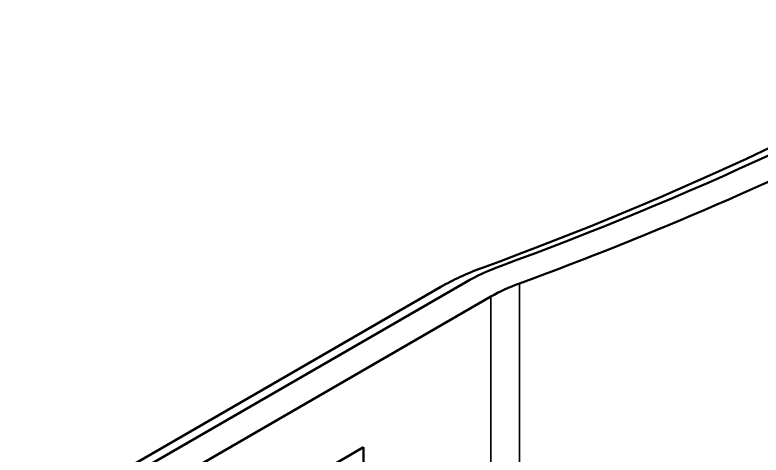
# Model space of a CAD drawing. Header units: millimetres. Extents: x -86 to 841, y -58 to 594.
# Drawn here: x 125.14 to 156.72, y 225.41 to 244.03 of the extents above; entities that cross this region are included whole.
import ezdxf

# ---------------------------------------------------------------- set-up
doc = ezdxf.new("R2010")
doc.units = ezdxf.units.MM
doc.layers.add('Visible (ISO)', color=7, linetype='Continuous', lineweight=50)
doc.layers.add('Visible Narrow (ISO)', color=7, linetype='Continuous', lineweight=35)

msp = doc.modelspace()

# ---------------------------------------------------------------- linework, layer by layer
at = {"layer": 'Visible (ISO)'}
for p, q in [((144.225, 232.726), (125.505, 221.918)), ((143.164, 232.522), (125.143, 222.117)), ((126.109, 221.042), (145.286, 232.113)), ((128.536, 219.177), (139.896, 225.736)), ((139.896, 225.736), (139.896, 222.837))]:
    msp.add_line(p, q, dxfattribs=at)
for centre, major_axis, start_param, end_param in [((78.908, 293.403), (-123.223, 0), 2.13577, 2.374603), ((78.908, 294.22), (-124.723, 0), 2.13577, 2.362204), ((78.908, 294.22), (126.223, 0), 5.277363, 5.43836), ((150.235, 229.256), (-8.5, 0), 5.277363, 5.497787), ((150.235, 228.439), (10, 0), 2.13577, 2.356194), ((150.235, 229.256), (7, 0), 2.13577, 2.356194)]:
    msp.add_ellipse(centre, major_axis=major_axis, ratio=0.57735, start_param=start_param, end_param=end_param, dxfattribs=at)
at = {"layer": 'Visible Narrow (ISO)'}
for p, q in [((146.488, 216.364), (146.488, 232.669)), ((145.286, 216.29), (145.286, 232.113))]:
    msp.add_line(p, q, dxfattribs=at)

doc.saveas('drawing.dxf')
